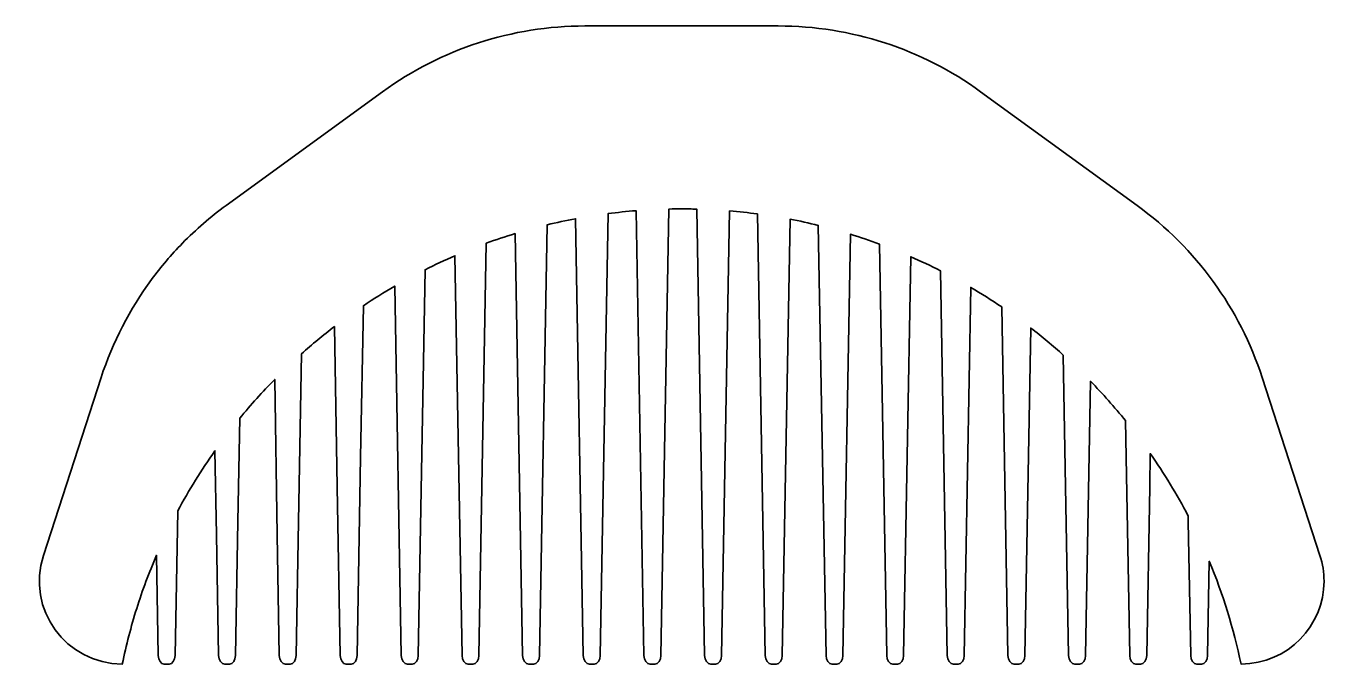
# Model space of a CAD drawing. Header units: inches. Extents: x 6.26 to 12.25, y -17.1 to -14.16.
import ezdxf

# ---------------------------------------------------------------- set-up
doc = ezdxf.new("R2010")
doc.units = ezdxf.units.IN
doc.header["$MEASUREMENT"] = 0
doc.layers.add('_U+0421_U+043B_U+043E_U+0439 1', color=7, linetype='Continuous')

msp = doc.modelspace()

# ---------------------------------------------------------------- linework, layer by layer
at = {"layer": '_U+0421_U+043B_U+043E_U+0439 1', "color": 22, "lineweight": 35, "true_color": 0xe52421}
msp.add_open_spline([(12.25, -16.7167), (12.25, -16.9203), (12.0851, -17.0988), (11.867, -17.0988), (11.833, -16.9346), (11.7838, -16.7761), (11.7208, -16.6246), (11.7208, -16.6246), (11.7131, -17.0599), (11.7131, -17.0599), (11.7127, -17.0816), (11.7003, -17.0988), (11.685, -17.0988), (11.685, -17.0988), (11.6631, -17.0988), (11.6631, -17.0988), (11.648, -17.0988), (11.6354, -17.0816), (11.635, -17.0599), (11.635, -17.0599), (11.624, -16.4417), (11.624, -16.4417), (11.624, -16.4417), (11.6236, -16.4165), (11.6236, -16.4165), (11.5713, -16.3164), (11.5128, -16.2202), (11.4485, -16.1282), (11.4485, -16.1282), (11.4458, -16.282), (11.4458, -16.282), (11.4458, -16.282), (11.432, -17.0599), (11.432, -17.0599), (11.4316, -17.0816), (11.4191, -17.0988), (11.4039, -17.0988), (11.4039, -17.0988), (11.3819, -17.0988), (11.3819, -17.0988), (11.3667, -17.0988), (11.3543, -17.0816), (11.354, -17.0599), (11.354, -17.0599), (11.3376, -16.1449), (11.3376, -16.1449), (11.3376, -16.1449), (11.3345, -15.9767), (11.3345, -15.9767), (11.2833, -15.9138), (11.2293, -15.853), (11.1726, -15.7949), (11.1726, -15.7949), (11.1501, -17.0599), (11.1501, -17.0599), (11.1498, -17.0816), (11.1374, -17.0988), (11.1221, -17.0988), (11.1221, -17.0988), (11.1002, -17.0988), (11.1002, -17.0988), (11.085, -17.0988), (11.0725, -17.0816), (11.0721, -17.0599), (11.0721, -17.0599), (11.0475, -15.6748), (11.0475, -15.6748), (10.9989, -15.6311), (10.9489, -15.5894), (10.8972, -15.5496), (10.8972, -15.5496), (10.8703, -17.0599), (10.8703, -17.0599), (10.87, -17.0816), (10.8575, -17.0988), (10.8423, -17.0988), (10.8423, -17.0988), (10.8204, -17.0988), (10.8204, -17.0988), (10.8051, -17.0988), (10.7927, -17.0816), (10.7923, -17.0599), (10.7923, -17.0599), (10.7637, -15.4526), (10.7637, -15.4526), (10.717, -15.4211), (10.6693, -15.391), (10.6207, -15.3624), (10.6207, -15.3624), (10.5906, -17.0599), (10.5906, -17.0599), (10.5901, -17.0816), (10.5777, -17.0988), (10.5625, -17.0988), (10.5625, -17.0988), (10.5405, -17.0988), (10.5405, -17.0988), (10.5253, -17.0988), (10.5129, -17.0816), (10.5124, -17.0599), (10.5124, -17.0599), (10.4809, -15.2857), (10.4809, -15.2857), (10.4359, -15.2628), (10.3901, -15.2411), (10.3434, -15.2207), (10.3434, -15.2207), (10.3107, -17.0599), (10.3107, -17.0599), (10.3103, -17.0816), (10.2978, -17.0988), (10.2826, -17.0988), (10.2826, -17.0988), (10.2607, -17.0988), (10.2607, -17.0988), (10.2454, -17.0988), (10.233, -17.0816), (10.2327, -17.0599), (10.2327, -17.0599), (10.1989, -15.1623), (10.1989, -15.1623), (10.155, -15.1462), (10.1105, -15.1312), (10.0654, -15.1173), (10.0654, -15.1173), (10.0309, -17.0599), (10.0309, -17.0599), (10.0304, -17.0816), (10.018, -17.0988), (10.0028, -17.0988), (10.0028, -17.0988), (9.981, -17.0988), (9.981, -17.0988), (9.9658, -17.0988), (9.9532, -17.0816), (9.9529, -17.0599), (9.9529, -17.0599), (9.9175, -15.0761), (9.9175, -15.0761), (9.8744, -15.0656), (9.8308, -15.0561), (9.7869, -15.0477), (9.7869, -15.0477), (9.751, -17.0599), (9.751, -17.0599), (9.7506, -17.0816), (9.7382, -17.0988), (9.7229, -17.0988), (9.7229, -17.0988), (9.7011, -17.0988), (9.7011, -17.0988), (9.6859, -17.0988), (9.6735, -17.0816), (9.673, -17.0599), (9.673, -17.0599), (9.6367, -15.0233), (9.6367, -15.0233), (9.594, -15.0176), (9.551, -15.0131), (9.5078, -15.0095), (9.5078, -15.0095), (9.4712, -17.0599), (9.4712, -17.0599), (9.4709, -17.0816), (9.4585, -17.0988), (9.4433, -17.0988), (9.4433, -17.0988), (9.4213, -17.0988), (9.4213, -17.0988), (9.4061, -17.0988), (9.3936, -17.0816), (9.3932, -17.0599), (9.3932, -17.0599), (9.3566, -15.0012), (9.3566, -15.0012), (9.3335, -15.0006), (9.3104, -15.0003), (9.2871, -15.0003), (9.2673, -15.0003), (9.2477, -15.0005), (9.2281, -15.0009), (9.2281, -15.0009), (9.1914, -17.0599), (9.1914, -17.0599), (9.1911, -17.0816), (9.1786, -17.0988), (9.1634, -17.0988), (9.1634, -17.0988), (9.1415, -17.0988), (9.1415, -17.0988), (9.1262, -17.0988), (9.1138, -17.0816), (9.1134, -17.0599), (9.1134, -17.0599), (9.0769, -15.0087), (9.0769, -15.0087), (9.0336, -15.012), (8.9906, -15.0164), (8.9478, -15.022), (8.9478, -15.022), (8.9117, -17.0599), (8.9117, -17.0599), (8.9112, -17.0816), (8.8988, -17.0988), (8.8836, -17.0988), (8.8836, -17.0988), (8.8616, -17.0988), (8.8616, -17.0988), (8.8464, -17.0988), (8.834, -17.0816), (8.8335, -17.0599), (8.8335, -17.0599), (8.7977, -15.0457), (8.7977, -15.0457), (8.7537, -15.0539), (8.7103, -15.0633), (8.6671, -15.0737), (8.6671, -15.0737), (8.6318, -17.0599), (8.6318, -17.0599), (8.6314, -17.0816), (8.6189, -17.0988), (8.6037, -17.0988), (8.6037, -17.0988), (8.5818, -17.0988), (8.5818, -17.0988), (8.5666, -17.0988), (8.5541, -17.0816), (8.5538, -17.0599), (8.5538, -17.0599), (8.5191, -15.114), (8.5191, -15.114), (8.4742, -15.1277), (8.4297, -15.1426), (8.3858, -15.1585), (8.3858, -15.1585), (8.352, -17.0599), (8.352, -17.0599), (8.3515, -17.0816), (8.3391, -17.0988), (8.3239, -17.0988), (8.3239, -17.0988), (8.3021, -17.0988), (8.3021, -17.0988), (8.2867, -17.0988), (8.2743, -17.0816), (8.274, -17.0599), (8.274, -17.0599), (8.2412, -15.2162), (8.2412, -15.2162), (8.1946, -15.2363), (8.1488, -15.2578), (8.1039, -15.2805), (8.1039, -15.2805), (8.0721, -17.0599), (8.0721, -17.0599), (8.0717, -17.0816), (8.0593, -17.0988), (8.044, -17.0988), (8.044, -17.0988), (8.0222, -17.0988), (8.0222, -17.0988), (8.007, -17.0988), (7.9946, -17.0816), (7.9941, -17.0599), (7.9941, -17.0599), (7.9638, -15.3563), (7.9638, -15.3563), (7.9145, -15.385), (7.8664, -15.4151), (7.8191, -15.4469), (7.8191, -15.4469), (7.8066, -16.145), (7.8066, -16.145), (7.8066, -16.145), (7.7904, -17.0599), (7.7904, -17.0599), (7.7901, -17.0816), (7.7777, -17.0988), (7.7624, -17.0988), (7.7624, -17.0988), (7.7405, -17.0988), (7.7405, -17.0988), (7.7251, -17.0988), (7.7127, -17.0816), (7.7124, -17.0599), (7.7124, -17.0599), (7.6986, -16.282), (7.6986, -16.282), (7.6986, -16.282), (7.6855, -15.543), (7.6855, -15.543), (7.6335, -15.5828), (7.5829, -15.6246), (7.534, -15.6683), (7.534, -15.6683), (7.5201, -16.4417), (7.5201, -16.4417), (7.5201, -16.4417), (7.5091, -17.0599), (7.5091, -17.0599), (7.5088, -17.0816), (7.4964, -17.0988), (7.4811, -17.0988), (7.4811, -17.0988), (7.4592, -17.0988), (7.4592, -17.0988), (7.444, -17.0988), (7.4315, -17.0816), (7.4312, -17.0599), (7.4312, -17.0599), (7.4213, -16.5034), (7.4213, -16.5034), (7.4213, -16.5034), (7.41, -15.7866), (7.41, -15.7866), (7.3538, -15.8438), (7.2998, -15.9034), (7.2489, -15.9654), (7.2489, -15.9654), (7.2402, -16.4417), (7.2402, -16.4417), (7.2402, -16.4417), (7.2293, -17.0599), (7.2293, -17.0599), (7.229, -17.0816), (7.2165, -17.0988), (7.2013, -17.0988), (7.2013, -17.0988), (7.1795, -17.0988), (7.1795, -17.0988), (7.1641, -17.0988), (7.1517, -17.0816), (7.1514, -17.0599), (7.1514, -17.0599), (7.1414, -16.5034), (7.1414, -16.5034), (7.1414, -16.5034), (7.1346, -16.1156), (7.1346, -16.1156), (7.0718, -16.2043), (7.0144, -16.2969), (6.9629, -16.3932), (6.9629, -16.3932), (6.951, -17.0599), (6.951, -17.0599), (6.9506, -17.0816), (6.9381, -17.0988), (6.9229, -17.0988), (6.9229, -17.0988), (6.901, -17.0988), (6.901, -17.0988), (6.8858, -17.0988), (6.8733, -17.0816), (6.8729, -17.0599), (6.8729, -17.0599), (6.8647, -16.5976), (6.8647, -16.5976), (6.8304, -16.6773), (6.8, -16.7591), (6.7736, -16.8427), (6.7474, -16.9264), (6.7252, -17.0118), (6.7072, -17.0988), (6.4473, -17.0988), (6.2628, -16.8452), (6.3432, -16.5979), (6.3432, -16.5979), (6.6094, -15.7782), (6.6094, -15.7782), (6.6626, -15.6149), (6.7413, -15.4624), (6.8421, -15.326), (6.8856, -15.267), (6.9332, -15.2111), (6.9847, -15.1585), (7.0465, -15.0953), (7.1139, -15.0369), (7.1862, -14.9844), (7.1862, -14.9844), (7.9079, -14.46), (7.9079, -14.46), (8.1791, -14.263), (8.5058, -14.1569), (8.841, -14.1569), (8.841, -14.1569), (9.733, -14.1569), (9.733, -14.1569), (10.0684, -14.1569), (10.395, -14.263), (10.6662, -14.46), (10.6662, -14.46), (11.3879, -14.9844), (11.3879, -14.9844), (11.6593, -15.1815), (11.8611, -15.4593), (11.9647, -15.7782), (11.9647, -15.7782), (12.231, -16.5979), (12.231, -16.5979), (12.2439, -16.6377), (12.25, -16.6776), (12.25, -16.7167)], degree=3, knots=[0, 0, 0, 0, 1, 1, 1, 2, 2, 2, 3, 3, 3, 4, 4, 4, 5, 5, 5, 6, 6, 6, 7, 7, 7, 8, 8, 8, 9, 9, 9, 10, 10, 10, 11, 11, 11, 12, 12, 12, 13, 13, 13, 14, 14, 14, 15, 15, 15, 16, 16, 16, 17, 17, 17, 18, 18, 18, 19, 19, 19, 20, 20, 20, 21, 21, 21, 22, 22, 22, 23, 23, 23, 24, 24, 24, 25, 25, 25, 26, 26, 26, 27, 27, 27, 28, 28, 28, 29, 29, 29, 30, 30, 30, 31, 31, 31, 32, 32, 32, 33, 33, 33, 34, 34, 34, 35, 35, 35, 36, 36, 36, 37, 37, 37, 38, 38, 38, 39, 39, 39, 40, 40, 40, 41, 41, 41, 42, 42, 42, 43, 43, 43, 44, 44, 44, 45, 45, 45, 46, 46, 46, 47, 47, 47, 48, 48, 48, 49, 49, 49, 50, 50, 50, 51, 51, 51, 52, 52, 52, 53, 53, 53, 54, 54, 54, 55, 55, 55, 56, 56, 56, 57, 57, 57, 58, 58, 58, 59, 59, 59, 60, 60, 60, 61, 61, 61, 62, 62, 62, 63, 63, 63, 64, 64, 64, 65, 65, 65, 66, 66, 66, 67, 67, 67, 68, 68, 68, 69, 69, 69, 70, 70, 70, 71, 71, 71, 72, 72, 72, 73, 73, 73, 74, 74, 74, 75, 75, 75, 76, 76, 76, 77, 77, 77, 78, 78, 78, 79, 79, 79, 80, 80, 80, 81, 81, 81, 82, 82, 82, 83, 83, 83, 84, 84, 84, 85, 85, 85, 86, 86, 86, 87, 87, 87, 88, 88, 88, 89, 89, 89, 90, 90, 90, 91, 91, 91, 92, 92, 92, 93, 93, 93, 94, 94, 94, 95, 95, 95, 96, 96, 96, 97, 97, 97, 98, 98, 98, 99, 99, 99, 100, 100, 100, 101, 101, 101, 102, 102, 102, 103, 103, 103, 104, 104, 104, 105, 105, 105, 106, 106, 106, 107, 107, 107, 108, 108, 108, 109, 109, 109, 110, 110, 110, 111, 111, 111, 112, 112, 112, 113, 113, 113, 114, 114, 114, 115, 115, 115, 116, 116, 116, 117, 117, 117, 118, 118, 118, 119, 119, 119, 120, 120, 120, 121, 121, 121, 122, 122, 122, 123, 123, 123, 124, 124, 124, 125, 125, 125, 126, 126, 126, 127, 127, 127, 128, 128, 128, 129, 129, 129, 130, 130, 130, 131, 131, 131, 132, 132, 132, 133, 133, 133, 134, 134, 134, 134], dxfattribs=at)

doc.saveas('drawing.dxf')
